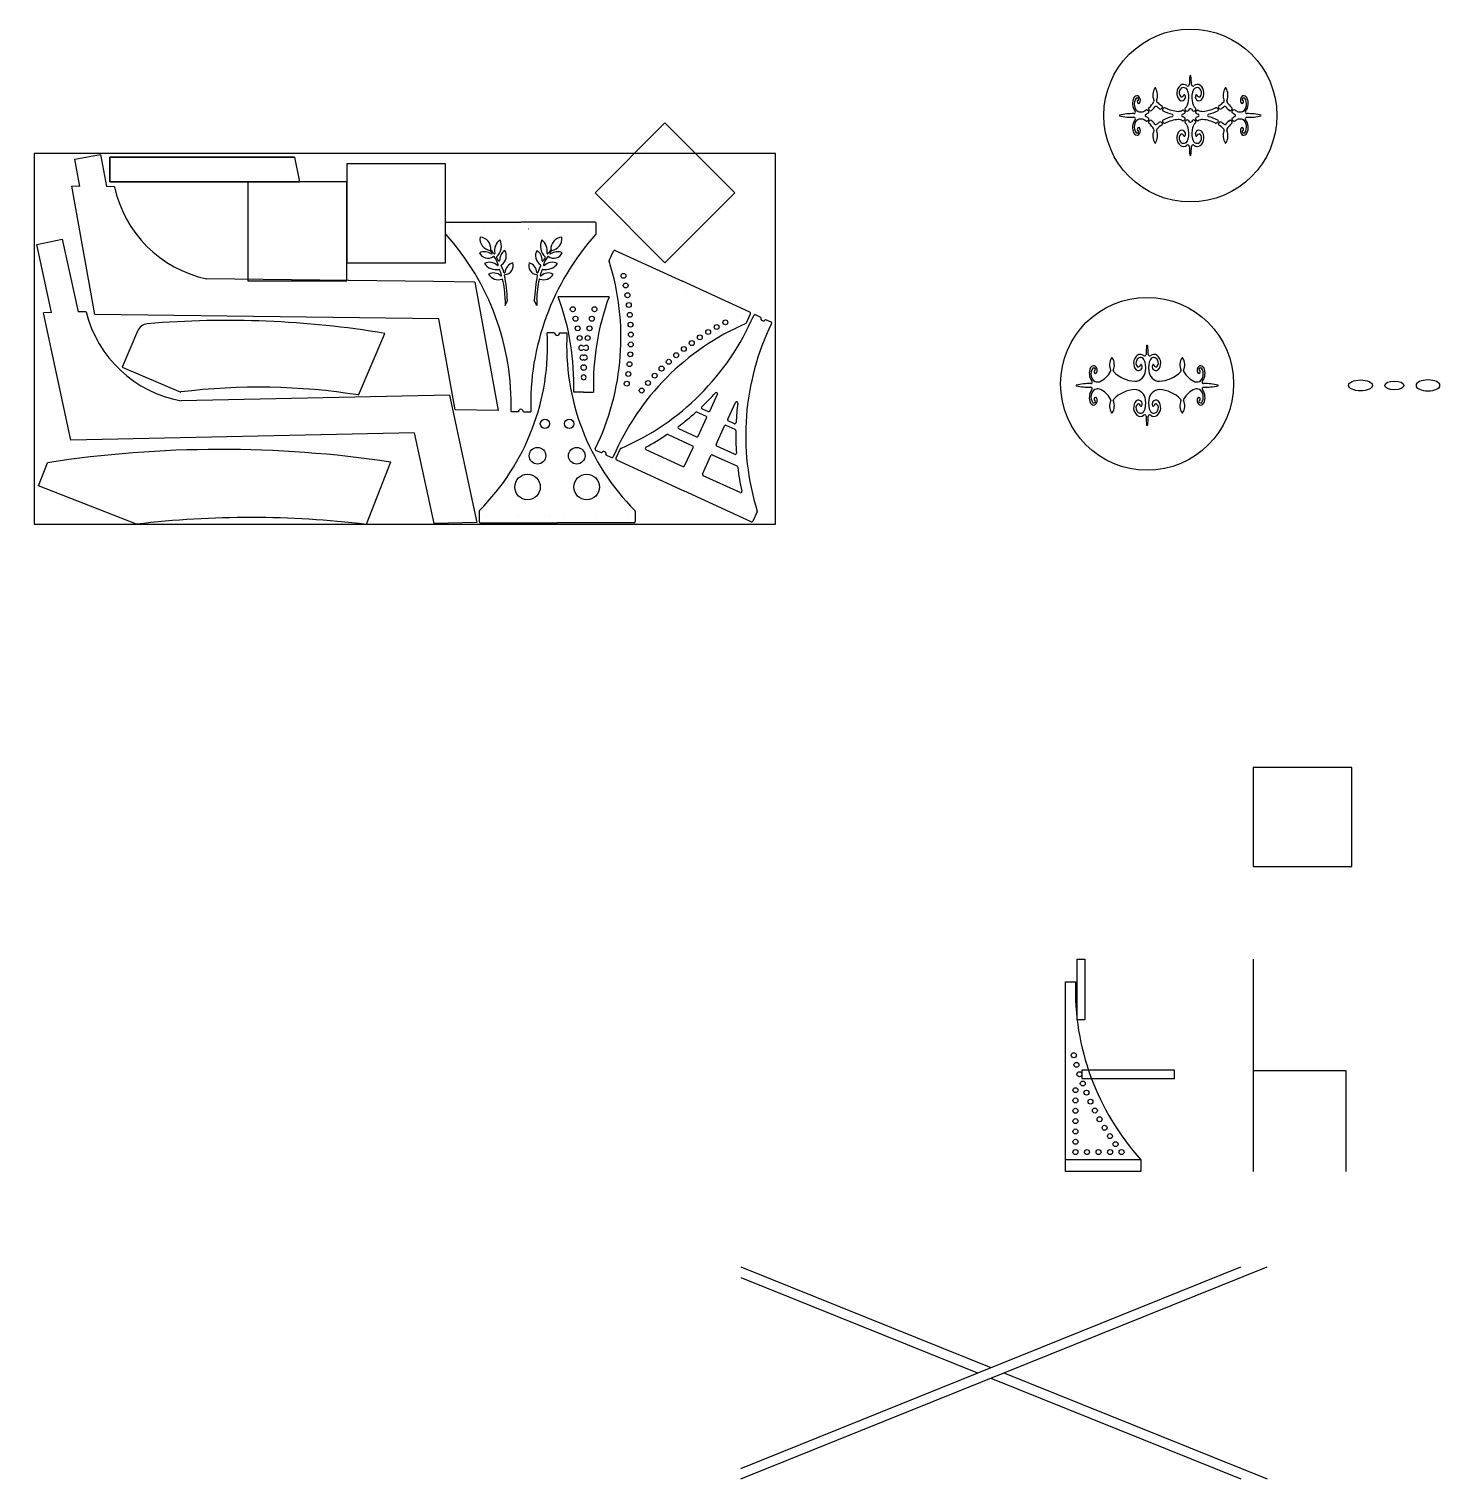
# Model space of a CAD drawing. Header units: millimetres. Extents: x -25270 to 56616, y 992 to 38275.
# Drawn here: x -25270 to -19560, y 8702 to 14571 of the extents above; entities that cross this region are included whole.
import ezdxf

# ---------------------------------------------------------------- set-up
doc = ezdxf.new("R2010")
doc.units = ezdxf.units.MM
doc.layers.add('Axe', color=1, linetype='Continuous')
doc.layers.add('POTCACH', color=7, linetype='Continuous')

# ---------------------------------------------------------------- blocks, each defined once
blk = doc.blocks.new('A$C732B7F63')
at = {"layer": 'POTCACH'}
for p, q in [((866.2, 607.4), (1292.8, 607.4)), ((1292.8, 607.4), (1292.8, 506.2)), ((0, 0), (0, 270.9))]:
    blk.add_line(p, q, dxfattribs=at)
for centre, radius, start, end in [((-979.8, 4076.8), 3930, 284.43754, 298.01753), ((-1021.7, 4513.2), 4627.4, 282.75619, 300.0119)]:
    blk.add_arc(centre, radius, start, end, dxfattribs=at)
blk = doc.blocks.new('A$C12AD0848')
at = {"layer": 'POTCACH'}
for p, q in [((925, 269.1), (925, 540)), ((0, 158.5), (0, 0)), ((0, 0), (257.4, 0))]:
    blk.add_line(p, q, dxfattribs=at)
for centre, radius, start, end in [((1834.9, -3247.8), 3895.5, 103.50704, 117.68445), ((1550.1, -2244.5), 2590.2, 103.96633, 119.94017), ((50, 158.5), 50, 120.01081, 180)]:
    blk.add_arc(centre, radius, start, end, dxfattribs=at)
blk = doc.blocks.new('A$C11045A7F')
at = {"layer": 'POTCACH'}
for p, q in [((948.2, 1535.7), (741.4, 470)), ((1068.1, 1365.7), (803.1, 0)), ((308.1, 170), (301.8, 137.7)), ((281.4, 32.4), (275.1, 0)), ((803.1, 0), (275.1, 0))]:
    blk.add_line(p, q, dxfattribs=at)
for points in [[(948.2, 1535.7), (1476.2, 1535.7), (1443.2, 1365.7), (1068.1, 1365.7)], [(281.4, 32.4), (0, 32.4), (0, 137.7), (301.8, 137.7)]]:
    blk.add_lwpolyline(points, dxfattribs=at)
blk.add_arc((292.9, 654.9), 485.1, 271.79263, 337.59826, dxfattribs=at)
blk = doc.blocks.new('A$C29BE4251')
for p, q in [((0, 722.1), (0, 763)), ((5, 768), (316.1, 768)), ((627.1, 768), (316.1, 768)), ((316.1, 768), (316.1, 768)), ((316.1, 768), (316.1, 768)), ((632.1, 722.1), (632.1, 763)), ((306.1, 0), (276.2, 0)), ((326.1, 0), (356, 0))]:
    blk.add_line(p, q)
for centre, radius in [((196.4, 623.5), 51.7), ((435.7, 623.5), 51.7), ((236.7, 497), 33.6), ((395.4, 497), 33.6), ((266.9, 367.6), 18.8), ((365.2, 367.6), 18.8)]:
    blk.add_circle(centre, radius)
for centre, radius, start, end in [((5, 763), 5, 90, 180), ((627.1, 763), 5, 0, 90), ((5, 722.1), 5, 180, 224.98117), ((5, 722.1), 5, 180, 224.98117), ((-665.7, 51.8), 943.2, 356.84999, 44.98117), ((1297.8, 51.8), 943.2, 135.01883, 183.15001), ((627.1, 722.1), 5, 315.01883, 0), ((316.1, 0), 10, 0, 180)]:
    blk.add_arc(centre, radius, start, end)
at = {"layer": 'POTCACH'}
for p, q in [((29.9, 740), (30, 740)), ((158, 740), (158.1, 740)), ((286, 740), (286.1, 740)), ((346, 740), (346.1, 740)), ((474.1, 740), (474.2, 740)), ((602.1, 740), (602.2, 740))]:
    blk.add_line(p, q, dxfattribs=at)
blk = doc.blocks.new('A$C5C5D1D19')
for p, q in [((0, 721.9), (0, 763)), ((5, 768), (304.9, 768)), ((604.9, 768), (304.9, 768)), ((609.9, 721.9), (609.9, 763)), ((240.7, 429.8), (250.6, 450.3)), ((241.2, 453.8), (241.2, 430.8)), ((369.2, 429.8), (359.2, 450.3)), ((368.7, 453.8), (368.7, 430.8)), ((294.9, 0), (264.9, 0)), ((314.9, 0), (344.9, 0))]:
    blk.add_line(p, q)
for centre, radius, start, end in [((5, 763), 5, 90, 180), ((604.9, 763), 5, 0, 90), ((5, 721.9), 5, 180, 222.03721), ((-761.1, 31.2), 1026.5, 358.25854, 42.03721), ((186, 699.3), 46.8, 171.47638, 262.3739), ((136.7, 659.6), 46.8, 355.68061, 86.24685), ((1371, 31.2), 1026.5, 137.96279, 181.74146), ((473.1, 659.6), 46.8, 93.75315, 184.31939), ((423.8, 699.3), 46.8, 277.6261, 8.52362), ((604.9, 721.9), 5, 317.96279, 0), ((157.5, 600.1), 47.5, 54.55026, 114.92283), ((179.6, 651), 2, 32.95253, 82.3739), ((-131.5, 449.4), 372.7, 31.02524, 32.95253), ((185.4, 655.9), 2, 175.68061, 220.48277), ((-43.9, 460.3), 299.4, 36.94456, 40.48277), ((255.3, 650.9), 57.1, 128.08314, 189.26944), ((167, 670.5), 58.9, 312.49624, 25.52258), ((269.6, 612.2), 50.8, 126.14806, 180.67852), ((203.1, 631), 42.8, 301.93682, 31.31037), ((406.8, 631), 42.8, 148.68963, 238.06318), ((340.2, 612.2), 50.8, 359.32148, 53.85194), ((442.9, 670.5), 58.9, 154.47742, 227.50376), ((354.5, 650.9), 57.1, 350.73056, 51.91686), ((653.7, 460.3), 299.4, 139.51723, 143.05544), ((741.3, 449.4), 372.7, 147.04747, 148.97476), ((452.4, 600.1), 47.5, 65.07717, 125.44974), ((424.5, 655.9), 2, 319.51723, 4.31939), ((430.3, 651), 2, 97.6261, 147.04747), ((171.7, 659.7), 38.1, 205.79882, 304.58132), ((177.2, 556), 48.9, 47.7777, 114.37349), ((205, 632.9), 57.8, 214.00542, 282.08039), ((186.2, 640.4), 2, 234.55026, 31.02524), ((194.5, 626.8), 2, 39.88857, 124.58132), ((197, 641.4), 2, 216.94456, 9.26944), ((130.4, 573.2), 85.6, 14.20025, 39.88857), ((208.1, 625.6), 2, 132.49624, 213.27363), ((-43.9, 460.3), 299.4, 30.12696, 33.27363), ((211.4, 593.7), 2, 227.7777, 14.20025), ((216.8, 611.5), 2, 210.12696, 0.67852), ((226.8, 593), 2, 121.93682, 208.1154), ((106, 528.5), 134.9, 15.15719, 28.1154), ((285.9, 559.3), 46, 107.81166, 174.09696), ((237.1, 591.5), 36.6, 275.38327, 18.5225), ((372.8, 591.5), 36.6, 161.4775, 264.61673), ((324, 559.3), 46, 5.90304, 72.18834), ((503.9, 528.5), 134.9, 151.8846, 164.84281), ((383.1, 593), 2, 331.8846, 58.06318), ((393.1, 611.5), 2, 179.32148, 329.87304), ((404.9, 632.9), 57.8, 257.91961, 325.99458), ((653.7, 460.3), 299.4, 146.72637, 149.87304), ((398.5, 593.7), 2, 165.79975, 312.2223), ((479.5, 573.2), 85.6, 140.11143, 165.79975), ((432.7, 556), 48.9, 65.62651, 132.2223), ((401.8, 625.6), 2, 326.72637, 47.50376), ((412.9, 641.4), 2, 170.73056, 323.05544), ((415.4, 626.8), 2, 55.41868, 140.11143), ((438.1, 659.7), 38.1, 235.41868, 334.20118), ((423.7, 640.4), 2, 148.97476, 305.44974), ((193.8, 518.3), 43.7, 47.54973, 116.56713), ((213.6, 579.8), 45.3, 209.69083, 289.11784), ((217.5, 574.3), 2, 19.70244, 102.08039), ((-131.5, 449.4), 372.7, 16.07687, 19.70244), ((224.7, 552), 2, 227.54973, 16.07687), ((229.1, 535.1), 2, 13.37744, 109.11784), ((-131.5, 449.4), 372.7, 0.6839, 13.37744), ((238.2, 564.3), 2, 195.15719, 354.09696), ((240.7, 553), 2, 95.38327, 190.70706), ((-471.4, 418.4), 722.7, 2.52991, 10.70706), ((1081.2, 418.4), 722.7, 169.29294, 177.47009), ((741.3, 449.4), 372.7, 166.62256, 179.3161), ((369.1, 553), 2, 349.29294, 84.61673), ((371.7, 564.3), 2, 185.90304, 344.84281), ((380.7, 535.1), 2, 70.88216, 166.62256), ((396.2, 579.8), 45.3, 250.88216, 330.30917), ((741.3, 449.4), 372.7, 160.29756, 163.92313), ((385.2, 552), 2, 163.92313, 312.45027), ((416, 518.3), 43.7, 63.43287, 132.45027), ((392.4, 574.3), 2, 77.91961, 160.29756), ((304.9, 0), 10, 0, 180)]:
    blk.add_arc(centre, radius, start, end)
at = {"layer": 'POTCACH'}
for p, q in [((29.9, 740), (30, 740)), ((152.4, 740), (152.5, 740)), ((274.9, 740), (275, 740)), ((334.9, 740), (335, 740)), ((457.3, 740), (457.4, 740)), ((579.8, 740), (579.9, 740))]:
    blk.add_line(p, q, dxfattribs=at)
blk = doc.blocks.new('A$C0FE32CBF')
for p, q in [((0, 721.9), (0, 763)), ((5, 768), (304.9, 768)), ((604.9, 768), (304.9, 768)), ((609.9, 721.9), (609.9, 763)), ((294.9, 0), (270.1, 0)), ((314.9, 0), (339.8, 0))]:
    blk.add_line(p, q)
for centre in [(78.4, 689), (102.5, 657), (507.4, 657), (531.5, 689), (125.3, 624.2), (146.9, 590.6), (462.9, 590.6), (484.5, 624.2), (167.3, 556.1), (186.3, 520.9), (423.5, 520.9), (442.6, 556.1), (204, 485.1), (405.8, 485.1), (220.4, 448.5), (235.3, 411.4), (374.5, 411.4), (389.5, 448.5), (248.9, 373.8), (361, 373.8), (261, 335.7), (271.7, 297.2), (338.1, 297.2), (348.8, 335.7)]:
    blk.add_circle(centre, 10)
for centre, radius, start, end in [((5, 763), 5, 90, 180), ((604.9, 763), 5, 0, 90), ((5, 721.9), 5, 180, 222.03721), ((-761.1, 31.2), 1026.5, 358.54481, 42.03721), ((1371, 31.2), 1026.5, 137.96279, 181.45519), ((604.9, 721.9), 5, 317.96279, 0), ((270.1, 5), 5, 178.54481, 270), ((304.9, 0), 10, 0, 180), ((339.8, 5), 5, 270, 1.45519)]:
    blk.add_arc(centre, radius, start, end)
at = {"layer": 'POTCACH'}
for p, q in [((29.9, 740), (30, 740)), ((152.4, 740), (152.5, 740)), ((274.9, 740), (275, 740)), ((334.9, 740), (335, 740)), ((457.3, 740), (457.4, 740)), ((579.8, 740), (579.9, 740))]:
    blk.add_line(p, q, dxfattribs=at)
blk = doc.blocks.new('A$C312E0859')
for p, q in [((0, 721.9), (0, 763)), ((5, 768), (304.9, 768)), ((604.9, 768), (304.9, 768)), ((609.9, 721.9), (609.9, 763)), ((95.4, 680), (259.9, 680)), ((264.9, 675), (264.9, 593)), ((344.9, 675), (344.9, 593)), ((514.4, 680), (349.9, 680)), ((151.3, 588), (259.9, 588)), ((458.5, 588), (349.9, 588)), ((180.3, 548), (259.9, 548)), ((264.9, 543), (264.9, 461)), ((344.9, 543), (344.9, 461)), ((429.6, 548), (349.9, 548)), ((220.4, 456), (259.9, 456)), ((233, 436), (259.9, 436)), ((264.9, 431), (264.9, 356.2)), ((344.9, 431), (344.9, 356.2)), ((389.4, 456), (349.9, 456)), ((376.8, 436), (349.9, 436)), ((294.9, 0), (270.1, 0)), ((314.9, 0), (339.8, 0))]:
    blk.add_line(p, q)
for centre, radius, start, end in [((5, 763), 5, 90, 180), ((604.9, 763), 5, 0, 90), ((5, 721.9), 5, 180, 222.03721), ((-761.1, 31.2), 1026.5, 358.54481, 42.03721), ((1371, 31.2), 1026.5, 137.96279, 181.45519), ((604.9, 721.9), 5, 317.96279, 0), ((95.4, 675), 5, 90, 216.92903), ((-761.1, 31.2), 1066.5, 31.6211, 36.92903), ((259.9, 675), 5, 0, 90), ((349.9, 675), 5, 90, 180), ((1371, 31.2), 1066.5, 143.07097, 148.3789), ((514.4, 675), 5, 323.07097, 90), ((151.3, 593), 5, 211.6211, 270), ((259.9, 593), 5, 270, 0), ((349.9, 593), 5, 180, 270), ((458.5, 593), 5, 270, 328.3789), ((180.3, 543), 5, 90, 208.53121), ((-761.1, 31.2), 1066.5, 23.64768, 28.53121), ((259.9, 543), 5, 0, 90), ((349.9, 543), 5, 90, 180), ((1371, 31.2), 1066.5, 151.46879, 156.35232), ((429.6, 543), 5, 331.46879, 90), ((220.4, 461), 5, 203.64768, 270), ((233, 431), 5, 90, 201.90781), ((-761.1, 31.2), 1066.5, 17.65586, 21.90781), ((259.9, 461), 5, 270, 0), ((259.9, 431), 5, 0, 90), ((349.9, 461), 5, 180, 270), ((349.9, 431), 5, 90, 180), ((1371, 31.2), 1066.5, 158.09219, 162.34414), ((376.8, 431), 5, 338.09219, 90), ((389.4, 461), 5, 270, 336.35232), ((259.9, 356.2), 5, 197.65586, 0), ((349.9, 356.2), 5, 180, 342.34414), ((270.1, 5), 5, 178.54481, 270), ((304.9, 0), 10, 0, 180), ((339.8, 5), 5, 270, 1.45519)]:
    blk.add_arc(centre, radius, start, end)
at = {"layer": 'POTCACH'}
for p, q in [((30, 740), (30.1, 740)), ((152.4, 740), (152.5, 740)), ((274.9, 740), (275, 740)), ((334.9, 740), (335, 740)), ((457.3, 740), (457.4, 740)), ((579.8, 740), (579.9, 740))]:
    blk.add_line(p, q, dxfattribs=at)
blk = doc.blocks.new('A$C772A510D')
for p, q in [((205.3, 385.7), (0, 385.7)), ((100.9, 109.9), (104.4, 109.9)), ((100.9, 89.9), (104.4, 89.9)), ((102.7, 0), (62.7, 0)), ((102.7, 0), (142.7, 0))]:
    blk.add_line(p, q)
for centre in [(58.8, 335.7), (69.5, 297.2), (135.9, 297.2), (146.6, 335.7), (78.7, 258.2), (126.6, 258.2), (86.5, 219), (118.9, 219)]:
    blk.add_circle(centre, 10)
for centre, radius, start, end in [((-963.4, 31.2), 1026.5, 358.25854, 20.20144), ((1168.7, 31.2), 1026.5, 159.79856, 181.74146), ((92.8, 179.5), 10, 48.75886, 311.24114), ((102.7, 190.8), 5, 228.75886, 311.24114), ((112.6, 179.5), 10, 228.75886, 131.24114), ((97.6, 139.8), 10, 70.24572, 289.75428), ((102.7, 168.2), 5, 48.75886, 131.24114), ((102.7, 153.9), 5, 250.24572, 289.75428), ((102.7, 125.7), 5, 70.24572, 109.75428), ((107.7, 139.8), 10, 250.24572, 109.75428), ((100.9, 99.9), 10, 90, 270), ((102.7, 59.9), 10, 90, 270), ((102.7, 59.9), 10, 270, 90), ((104.4, 99.9), 10, 270, 90)]:
    blk.add_arc(centre, radius, start, end)

msp = doc.modelspace()

# ---------------------------------------------------------------- linework, layer by layer
for p, q in [((-21075.1, 9946.4), (-21075.1, 10714.4)), ((-21075.1, 10714.4), (-21035.1, 10714.4)), ((-20770.2, 9994.4), (-21075.1, 9994.4)), ((-20770.2, 9994.4), (-20770.2, 9946.4)), ((-20770.2, 9946.4), (-21075.1, 9946.4)), ((-22389.5, 8702.3), (-20259.5, 9561.3)), ((-22389.5, 8745.4), (-20366.4, 9561.3)), ((-22389.5, 9561.3), (-21378, 9153.3)), ((-22389.5, 9518.2), (-21431.4, 9131.8)), ((-21378, 9110.2), (-20366.4, 8702.3)), ((-21324.5, 9131.8), (-20259.5, 8702.3))]:
    msp.add_line(p, q)
for points in [[(-22696.1, 13624.9), (-22413.2, 13907.7), (-22696.1, 14190.6), (-22978.9, 13907.7)], [(-23984, 13624.9), (-23584, 13624.9), (-23584, 14024.9), (-23984, 14024.9)], [(-24384, 13551.6), (-23984, 13551.6), (-23984, 13951.6), (-24384, 13951.6)]]:
    msp.add_lwpolyline(points, close=True)
for centre, radius in [((-20570.1, 14220.7), 350), ((-20745, 13134.7), 350), ((-21041.9, 10417.2), 10), ((-21031.2, 10378.6), 10), ((-21019.1, 10340.5), 10), ((-21035.1, 10276), 10), ((-21005.5, 10302.9), 10), ((-20990.6, 10265.8), 10), ((-21035.1, 10234.4), 10), ((-20974.2, 10229.3), 10), ((-21035.1, 10192.6), 10), ((-21035.1, 10150.8), 10), ((-20956.5, 10193.4), 10), ((-20937.5, 10158.2), 10), ((-21035.1, 10109), 10), ((-20917.1, 10123.8), 10), ((-20895.5, 10090.1), 10), ((-21035.1, 10067.2), 10), ((-21035.1, 10025.4), 10), ((-20988.4, 10025.4), 10), ((-20941.6, 10025.4), 10), ((-20894.9, 10025.4), 10), ((-20872.7, 10057.3), 10), ((-20848.6, 10025.4), 10)]:
    msp.add_circle(centre, radius)
msp.add_arc((-20009.1, 10683.2), 1026.5, 178.25854, 222.14433)
at = {"layer": 'Axe'}
for p, q in [((-20743.2, 14242.6), (-20739.4, 14239.2)), ((-20743.2, 14198.8), (-20739.4, 14202.2)), ((-20737.7, 14244.4), (-20734, 14241)), ((-20688.5, 14248.1), (-20684.6, 14251.5)), ((-20681.7, 14247.5), (-20677.7, 14251)), ((-20596.5, 14241.1), (-20592.5, 14237.5)), ((-20596.5, 14200.3), (-20592.5, 14203.9)), ((-20590.7, 14242.6), (-20586.9, 14239.2)), ((-20590.7, 14198.8), (-20586.9, 14202.2)), ((-20553.2, 14239.2), (-20549.5, 14242.6)), ((-20553.2, 14202.2), (-20549.5, 14198.8)), ((-20547.6, 14237.5), (-20543.7, 14241.1)), ((-20547.6, 14203.9), (-20543.7, 14200.3)), ((-20458.5, 14247.5), (-20462.5, 14251)), ((-20451.7, 14248.1), (-20455.5, 14251.5)), ((-20402.4, 14244.4), (-20406.2, 14241)), ((-20396.9, 14242.6), (-20400.8, 14239.2)), ((-20396.9, 14198.8), (-20400.8, 14202.2)), ((-20737.7, 14197), (-20734, 14200.4)), ((-20688.5, 14193.3), (-20684.6, 14189.9)), ((-20681.7, 14193.9), (-20677.7, 14190.4)), ((-20458.5, 14193.9), (-20462.5, 14190.4)), ((-20451.7, 14193.3), (-20455.5, 14189.9)), ((-20402.4, 14197), (-20406.2, 14200.4))]:
    msp.add_line(p, q, dxfattribs=at)
for centre, radius, start, end in [((-20274.1, 14344.8), 300.3, 172.93018, 179.80802), ((-20570.1, 14378.6), 3.76, 56.6178, 123.3822), ((-20570.1, 14378.6), 3.76, 56.6178, 123.3822), ((-20866, 14344.8), 300.3, 0.19198, 7.06982), ((-20668.7, 14303.3), 53.4, 147.55891, 203.83457), ((-20712.4, 14330.9), 1.76, 40.17062, 139.82938), ((-20756.7, 14303.2), 53.9, 337.37685, 32.29559), ((-20584.5, 14310.9), 40.5, 129.48043, 222.31714), ((-20594, 14311.6), 21.5, 147.83266, 225.46444), ((-20597, 14316.9), 16.5, 33.80105, 158.0899), ((-20597.8, 14326), 20.4, 48.86465, 127.73944), ((-20580.4, 14345.8), 6, 228.86465, 359.80802), ((-20643.9, 14294.8), 68.2, 347.09569, 27.26393), ((-20559.7, 14345.8), 6, 180.19198, 311.13535), ((-20496.2, 14294.8), 68.2, 152.73607, 192.90431), ((-20543.2, 14316.9), 16.5, 21.9101, 146.19895), ((-20542.4, 14326), 20.4, 52.26056, 131.13535), ((-20546.1, 14311.6), 21.5, 314.53556, 32.16734), ((-20555.6, 14310.9), 40.5, 317.68286, 50.51957), ((-20383.5, 14303.2), 53.9, 147.70441, 202.62315), ((-20427.7, 14330.9), 1.76, 40.17062, 139.82938), ((-20471.5, 14303.3), 53.4, 336.16543, 32.44109), ((-20751.8, 14269.5), 52.4, 153.51541, 217.34744), ((-20785.8, 14285.2), 15.1, 76.53526, 149.21174), ((-20757, 14267.6), 40.4, 144.96306, 190.94564), ((-20786.3, 14285.1), 6.85, 335.46209, 123.53115), ((-20777.3, 14276.8), 7.81, 142.62607, 255.04717), ((-20782.2, 14284), 2.78, 242.91614, 321.30291), ((-20793, 14282.2), 20.6, 324.09324, 58.72786), ((-20779.3, 14274.7), 5.46, 270.08459, 303.34149), ((-20800.1, 14322.7), 94.4, 311.38664, 330.62628), ((-20723, 14279.3), 6, 330.62628, 23.83457), ((-20701.3, 14280.1), 6, 157.37685, 225.65969), ((-20609.8, 14373.8), 137, 225.65969, 236.59621), ((-20605.2, 14295.8), 15.3, 232.88901, 33.12482), ((-20606.1, 14305.4), 9.7, 251.49199, 351.54554), ((-20594.4, 14302.5), 2.52, 38.65507, 144.0437), ((-20622.1, 14281.8), 44.7, 314.40486, 357.15664), ((-20518.1, 14281.8), 44.7, 182.84336, 225.59514), ((-20534.9, 14295.8), 15.3, 146.87518, 307.11099), ((-20545.7, 14302.5), 2.52, 35.9563, 141.34493), ((-20534.1, 14305.4), 9.7, 188.45446, 288.50801), ((-20530.4, 14373.8), 137, 303.40379, 314.34031), ((-20438.8, 14280.1), 6, 314.34031, 22.62315), ((-20417.1, 14279.3), 6, 156.16543, 209.37372), ((-20340, 14322.7), 94.4, 209.37372, 228.61336), ((-20347.2, 14282.2), 20.6, 121.27214, 215.90676), ((-20360.9, 14274.7), 5.46, 236.65851, 269.91541), ((-20362.9, 14276.8), 7.81, 284.95283, 37.37393), ((-20353.9, 14285.1), 6.85, 56.46885, 204.53791), ((-20357.9, 14284), 2.78, 218.69709, 297.08386), ((-20354.4, 14285.2), 15.1, 30.78826, 103.46474), ((-20383.2, 14267.6), 40.4, 349.05436, 35.03694), ((-20388.3, 14269.5), 52.4, 322.65256, 26.48459), ((-20855.9, 14220.7), 1.5, 126.93556, 233.0636), ((-20855.9, 14220.7), 1.5, 126.9364, 233.06444), ((-20802.8, 13990.6), 237.6, 88.93588, 103.15294), ((-20802.8, 14450.8), 237.6, 256.84706, 271.06412), ((-20751.8, 14171.9), 52.4, 142.65256, 206.48459), ((-20798.3, 14234.1), 6, 268.93588, 37.34744), ((-20798.3, 14207.3), 6, 322.65256, 91.06412), ((-20766.8, 14263), 30, 185.754, 240.89102), ((-20766.8, 14178.4), 30, 119.10898, 174.246), ((-20770.6, 14267.5), 32.6, 250.63062, 282.68603), ((-20770.6, 14173.9), 32.6, 77.31397, 109.36938), ((-20800.1, 14322.7), 94.4, 292.87442, 302.5717), ((-20800.1, 14118.7), 94.4, 57.4283, 67.12558), ((-20748.2, 14220.7), 5, 116.96127, 243.03873), ((-20800.1, 14322.7), 109.4, 296.96127, 303.32788), ((-20800.1, 14118.7), 109.4, 56.67212, 63.03873), ((-20746.6, 14238.9), 5, 48.00898, 122.5717), ((-20742.7, 14235.4), 5, 303.32788, 48.00898), ((-20742.7, 14206), 5, 311.99102, 56.67212), ((-20734.4, 14248.1), 5, 131.38664, 228.00898), ((-20730.6, 14244.7), 5, 228.00898, 311.70503), ((-20730.6, 14196.7), 5, 48.29497, 131.99102), ((-20800.1, 14322.7), 109.4, 311.70503, 322.25007), ((-20709.6, 14252.6), 5, 50.51168, 142.25007), ((-20609.8, 14373.8), 152, 230.51168, 236.089), ((-20691.8, 14251.8), 5, 236.089, 311.99102), ((-20688, 14255.3), 5, 311.99102, 56.59621), ((-20678.3, 14243.8), 5, 131.99102, 242.21031), ((-20678.3, 14197.6), 5, 117.78969, 228.00898), ((-20609.8, 14373.8), 152, 242.21031, 257.2033), ((-20609.8, 14067.6), 152, 102.7967, 117.78969), ((-20674.4, 14247.3), 5, 62.95511, 131.99102), ((-20609.8, 14373.8), 137, 242.95511, 265.79715), ((-20609.8, 14067.6), 137, 94.20285, 117.04489), ((-20644.6, 14220.7), 5, 282.7967, 77.2033), ((-20622.1, 14281.8), 44.7, 272.89775, 296.61902), ((-20622.1, 14159.6), 44.7, 63.38098, 87.10225), ((-20600.8, 14220.7), 5, 109.17316, 250.82684), ((-20622.1, 14281.8), 59.7, 289.17316, 298.65691), ((-20622.1, 14159.6), 59.7, 61.34309, 70.82684), ((-20599.8, 14237.4), 5, 48.00898, 116.61902), ((-20595.9, 14233.8), 5, 298.65691, 48.00898), ((-20595.9, 14207.6), 5, 311.99102, 61.34309), ((-20587.3, 14246.3), 5, 134.40486, 228.00898), ((-20583.6, 14243), 5, 228.00898, 314.73472), ((-20583.6, 14198.5), 5, 45.26528, 131.99102), ((-20622.1, 14281.8), 59.7, 314.73472, 323.5017), ((-20622.1, 14159.6), 59.7, 36.4983, 45.26528), ((-20570.1, 14243.3), 5, 36.4983, 143.5017), ((-20518.1, 14281.8), 59.7, 216.4983, 225.26528), ((-20518.1, 14159.6), 59.7, 134.73472, 143.5017), ((-20556.6, 14243), 5, 225.26528, 311.99102), ((-20556.6, 14198.5), 5, 48.00898, 134.73472), ((-20552.8, 14246.3), 5, 311.99102, 45.59514), ((-20544.3, 14233.8), 5, 131.99102, 241.34309), ((-20544.3, 14207.6), 5, 118.65691, 228.00898), ((-20518.1, 14281.8), 59.7, 241.34309, 250.82684), ((-20518.1, 14159.6), 59.7, 109.17316, 118.65691), ((-20540.3, 14237.4), 5, 63.38098, 131.99102), ((-20518.1, 14281.8), 44.7, 243.38098, 267.10225), ((-20518.1, 14159.6), 44.7, 92.89775, 116.61902), ((-20539.3, 14220.7), 5, 289.17316, 70.82684), ((-20530.4, 14373.8), 137, 274.20285, 297.04489), ((-20530.4, 14067.6), 137, 62.95511, 85.79715), ((-20495.6, 14220.7), 5, 102.7967, 257.2033), ((-20530.4, 14373.8), 152, 282.7967, 297.78969), ((-20530.4, 14067.6), 152, 62.21031, 77.2033), ((-20465.8, 14247.3), 5, 48.00898, 117.04489), ((-20461.8, 14243.8), 5, 297.78969, 48.00898), ((-20461.8, 14197.6), 5, 311.99102, 62.21031), ((-20452.2, 14255.3), 5, 123.40379, 228.00898), ((-20448.4, 14251.8), 5, 228.00898, 303.911), ((-20530.4, 14373.8), 152, 303.911, 309.48832), ((-20430.5, 14252.6), 5, 37.74993, 129.48832), ((-20340, 14322.7), 109.4, 217.74993, 228.29497), ((-20409.5, 14244.7), 5, 228.29497, 311.99102), ((-20409.5, 14196.7), 5, 48.00898, 131.70503), ((-20405.8, 14248.1), 5, 311.99102, 48.61336), ((-20397.4, 14235.4), 5, 131.99102, 236.67212), ((-20397.4, 14206), 5, 123.32788, 228.00898), ((-20340, 14322.7), 109.4, 236.67212, 243.03873), ((-20340, 14118.7), 109.4, 116.96127, 123.32788), ((-20393.6, 14238.9), 5, 57.4283, 131.99102), ((-20340, 14322.7), 94.4, 237.4283, 247.12558), ((-20340, 14118.7), 94.4, 112.87442, 122.5717), ((-20391.9, 14220.7), 5, 296.96127, 63.03873), ((-20369.6, 14267.5), 32.6, 257.31397, 289.36938), ((-20369.6, 14173.9), 32.6, 70.63062, 102.68603), ((-20373.4, 14263), 30, 299.10898, 354.246), ((-20373.4, 14178.4), 30, 5.754, 60.89102), ((-20341.9, 14234.1), 6, 142.65256, 271.06412), ((-20341.9, 14207.3), 6, 88.93588, 217.34744), ((-20388.3, 14171.9), 52.4, 333.51541, 37.34744), ((-20337.4, 13990.6), 237.6, 76.84706, 91.06412), ((-20337.4, 14450.8), 237.6, 268.93588, 283.15294), ((-20785.8, 14156.2), 15.1, 210.78826, 283.46474), ((-20757, 14173.8), 40.4, 169.05436, 215.03694), ((-20786.3, 14156.3), 6.85, 236.46885, 24.53791), ((-20777.3, 14164.6), 7.81, 104.95283, 217.37393), ((-20782.2, 14157.4), 2.78, 38.69709, 117.08386), ((-20793, 14159.2), 20.6, 301.27214, 35.90676), ((-20779.3, 14166.7), 5.46, 56.65851, 89.91541), ((-20746.6, 14202.5), 5, 237.4283, 311.99102), ((-20734.4, 14193.3), 5, 131.99102, 228.61336), ((-20800.1, 14118.7), 94.4, 29.37372, 48.61336), ((-20800.1, 14118.7), 109.4, 37.74993, 48.29497), ((-20668.7, 14138.1), 53.4, 156.16543, 212.44109), ((-20723, 14162.1), 6, 336.16543, 29.37372), ((-20709.6, 14188.8), 5, 217.74993, 309.48832), ((-20756.7, 14138.2), 53.9, 327.70441, 22.62315), ((-20701.3, 14161.3), 6, 134.34031, 202.62315), ((-20609.8, 14067.6), 152, 123.911, 129.48832), ((-20609.8, 14067.6), 137, 123.40379, 134.34031), ((-20691.8, 14189.6), 5, 48.00898, 123.911), ((-20688, 14186.1), 5, 303.40379, 48.00898), ((-20674.4, 14194.1), 5, 228.00898, 297.04489), ((-20584.5, 14130.5), 40.5, 137.68286, 230.51957), ((-20594, 14129.8), 21.5, 134.53556, 212.16734), ((-20605.2, 14145.6), 15.3, 326.87518, 127.11099), ((-20606.1, 14136), 9.7, 8.45446, 108.50801), ((-20599.8, 14204), 5, 243.38098, 311.99102), ((-20587.3, 14195.1), 5, 131.99102, 225.59514), ((-20622.1, 14159.6), 44.7, 2.84336, 45.59514), ((-20643.9, 14146.6), 68.2, 332.73607, 12.90431), ((-20570.1, 14198.1), 5, 216.4983, 323.5017), ((-20496.2, 14146.6), 68.2, 167.09569, 207.26393), ((-20518.1, 14159.6), 44.7, 134.40486, 177.15664), ((-20534.9, 14145.6), 15.3, 52.88901, 213.12482), ((-20552.8, 14195.1), 5, 314.40486, 48.00898), ((-20540.3, 14204), 5, 228.00898, 296.61902), ((-20534.1, 14136), 9.7, 71.49199, 171.54554), ((-20546.1, 14129.8), 21.5, 327.83266, 45.46444), ((-20555.6, 14130.5), 40.5, 309.48043, 42.31714), ((-20465.8, 14194.1), 5, 242.95511, 311.99102), ((-20452.2, 14186.1), 5, 131.99102, 236.59621), ((-20530.4, 14067.6), 137, 45.65969, 56.59621), ((-20448.4, 14189.6), 5, 56.089, 131.99102), ((-20530.4, 14067.6), 152, 50.51168, 56.089), ((-20383.5, 14138.2), 53.9, 157.37685, 212.29559), ((-20438.8, 14161.3), 6, 337.37685, 45.65969), ((-20430.5, 14188.8), 5, 230.51168, 322.25007), ((-20340, 14118.7), 109.4, 131.70503, 142.25007), ((-20471.5, 14138.1), 53.4, 327.55891, 23.83457), ((-20417.1, 14162.1), 6, 150.62628, 203.83457), ((-20340, 14118.7), 94.4, 131.38664, 150.62628), ((-20405.8, 14193.3), 5, 311.38664, 48.00898), ((-20393.6, 14202.5), 5, 228.00898, 302.5717), ((-20347.2, 14159.2), 20.6, 144.09324, 238.72786), ((-20360.9, 14166.7), 5.46, 90.08459, 123.34149), ((-20362.9, 14164.6), 7.81, 322.62607, 75.04717), ((-20353.9, 14156.3), 6.85, 155.46209, 303.53115), ((-20357.9, 14157.4), 2.78, 62.91614, 141.30291), ((-20354.4, 14156.2), 15.1, 256.53526, 329.21174), ((-20383.2, 14173.8), 40.4, 324.96306, 10.94564), ((-20712.4, 14110.5), 1.76, 220.17062, 319.82938), ((-20597, 14124.5), 16.5, 201.9101, 326.19895), ((-20597.8, 14115.4), 20.4, 232.26056, 311.13535), ((-20594.4, 14138.9), 2.52, 215.9563, 321.34493), ((-20580.4, 14095.6), 6, 0.19198, 131.13535), ((-20274.1, 14096.6), 300.3, 180.19198, 187.06982), ((-20866, 14096.6), 300.3, 352.93018, 359.80802), ((-20559.7, 14095.6), 6, 48.86465, 179.80802), ((-20543.2, 14124.5), 16.5, 213.80105, 338.0899), ((-20542.4, 14115.4), 20.4, 228.86465, 307.73944), ((-20545.7, 14138.9), 2.52, 218.65507, 324.0437), ((-20427.7, 14110.5), 1.76, 220.17062, 319.82938), ((-20570.1, 14062.8), 3.76, 236.6178, 303.3822), ((-20570.1, 14062.8), 3.76, 236.6178, 303.3822), ((-20449, 13252.4), 300.3, 172.93018, 179.80802), ((-20745, 13286.3), 3.76, 56.6178, 123.3822), ((-20745, 13286.3), 3.76, 56.6178, 123.3822), ((-21040.9, 13252.4), 300.3, 0.19198, 7.06982), ((-20960.7, 13192.8), 15.1, 76.53526, 149.21174), ((-20967.9, 13189.9), 20.6, 324.09324, 58.72786), ((-20843.6, 13211), 53.4, 147.55891, 203.83457), ((-20887.3, 13238.5), 1.76, 40.17062, 139.82938), ((-20931.6, 13210.8), 53.9, 337.37685, 32.29559), ((-20759.4, 13218.5), 40.5, 129.48043, 222.31714), ((-20768.9, 13219.2), 21.5, 147.83266, 225.46444), ((-20780.1, 13203.4), 15.3, 232.88901, 33.12482), ((-20771.9, 13224.5), 16.5, 33.80105, 158.0899), ((-20772.7, 13233.6), 20.4, 48.86465, 127.73944), ((-20781, 13213.1), 9.7, 251.49199, 351.54554), ((-20769.3, 13210.2), 2.52, 38.65507, 144.0437), ((-20755.3, 13253.5), 6, 228.86465, 359.80802), ((-20818.8, 13202.4), 68.2, 347.09569, 27.26393), ((-20734.6, 13253.5), 6, 180.19198, 311.13535), ((-20671.1, 13202.4), 68.2, 152.73607, 192.90431), ((-20718.1, 13224.5), 16.5, 21.9101, 146.19895), ((-20717.3, 13233.6), 20.4, 52.26056, 131.13535), ((-20709.8, 13203.4), 15.3, 146.87518, 307.11099), ((-20720.6, 13210.2), 2.52, 35.9563, 141.34493), ((-20709, 13213.1), 9.7, 188.45446, 288.50801), ((-20721, 13219.2), 21.5, 314.53556, 32.16734), ((-20730.5, 13218.5), 40.5, 317.68286, 50.51957), ((-20558.4, 13210.8), 53.9, 147.70441, 202.62315), ((-20602.6, 13238.5), 1.76, 40.17062, 139.82938), ((-20646.4, 13211), 53.4, 336.16543, 32.44109), ((-20522.1, 13189.9), 20.6, 121.27214, 215.90676), ((-20529.3, 13192.8), 15.1, 30.78826, 103.46474), ((-20926.7, 13177.1), 52.4, 153.51541, 217.34744), ((-20973.2, 13141.7), 6, 268.93588, 37.34744), ((-20931.9, 13175.3), 40.4, 144.96306, 190.94564), ((-20941.7, 13170.6), 30, 185.754, 240.89102), ((-20961.2, 13192.8), 6.85, 335.46209, 123.53115), ((-20952.2, 13184.4), 7.81, 142.62607, 255.04717), ((-20957.1, 13191.7), 2.78, 242.91614, 321.30291), ((-20954.2, 13182.4), 5.46, 270.08459, 303.34149), ((-20975, 13230.3), 94.4, 292.87442, 330.62628), ((-20897.9, 13186.9), 6, 330.62628, 23.83457), ((-20876.3, 13187.7), 6, 157.37685, 225.65969), ((-20784.7, 13281.4), 137, 225.65969, 265.79715), ((-20797, 13189.4), 44.7, 272.89775, 357.15664), ((-20693, 13189.4), 44.7, 182.84336, 267.10225), ((-20705.3, 13281.4), 137, 274.20285, 314.34031), ((-20613.7, 13187.7), 6, 314.34031, 22.62315), ((-20592, 13186.9), 6, 156.16543, 209.37372), ((-20515, 13230.3), 94.4, 209.37372, 247.12558), ((-20535.8, 13182.4), 5.46, 236.65851, 269.91541), ((-20537.8, 13184.4), 7.81, 284.95283, 37.37393), ((-20528.8, 13192.8), 6.85, 56.46885, 204.53791), ((-20532.9, 13191.7), 2.78, 218.69709, 297.08386), ((-20548.3, 13170.6), 30, 299.10898, 354.246), ((-20558.1, 13175.3), 40.4, 349.05436, 35.03694), ((-20516.8, 13141.7), 6, 142.65256, 271.06412), ((-20563.2, 13177.1), 52.4, 322.65256, 26.48459), ((-21030.8, 13128.3), 1.5, 126.93556, 233.0636), ((-21030.8, 13128.3), 1.5, 126.9364, 233.06444), ((-20977.7, 12898.2), 237.6, 88.93588, 103.15294), ((-20977.7, 13358.5), 237.6, 256.84706, 271.06412), ((-20926.7, 13079.5), 52.4, 142.65256, 206.48459), ((-20973.2, 13114.9), 6, 322.65256, 91.06412), ((-20931.9, 13081.4), 40.4, 169.05436, 215.03694), ((-20941.7, 13086), 30, 119.10898, 174.246), ((-20945.5, 13175.1), 32.6, 250.63062, 282.68603), ((-20945.5, 13081.5), 32.6, 77.31397, 109.36938), ((-20975, 13026.3), 94.4, 29.37372, 67.12558), ((-20784.7, 12975.2), 137, 94.20285, 134.34031), ((-20797, 13067.2), 44.7, 2.84336, 87.10225), ((-20693, 13067.2), 44.7, 92.89775, 177.15664), ((-20705.3, 12975.2), 137, 45.65969, 85.79715), ((-20515, 13026.3), 94.4, 112.87442, 150.62628), ((-20544.5, 13175.1), 32.6, 257.31397, 289.36938), ((-20544.5, 13081.5), 32.6, 70.63062, 102.68603), ((-20548.3, 13086), 30, 5.754, 60.89102), ((-20558.1, 13081.4), 40.4, 324.96306, 10.94564), ((-20516.8, 13114.9), 6, 88.93588, 217.34744), ((-20563.2, 13079.5), 52.4, 333.51541, 37.34744), ((-20512.3, 12898.2), 237.6, 76.84706, 91.06412), ((-20512.3, 13358.5), 237.6, 268.93588, 283.15294), ((-20459.1, 13128.3), 1.5, 306.9364, 53.06444), ((-20459.1, 13128.3), 1.5, 306.93556, 53.0636), ((-20960.7, 13063.9), 15.1, 210.78826, 283.46474), ((-20961.2, 13063.9), 6.85, 236.46885, 24.53791), ((-20952.2, 13072.2), 7.81, 104.95283, 217.37393), ((-20957.1, 13065), 2.78, 38.69709, 117.08386), ((-20967.9, 13066.8), 20.6, 301.27214, 35.90676), ((-20954.2, 13074.3), 5.46, 56.65851, 89.91541), ((-20843.6, 13045.7), 53.4, 156.16543, 212.44109), ((-20897.9, 13069.7), 6, 336.16543, 29.37372), ((-20931.6, 13045.9), 53.9, 327.70441, 22.62315), ((-20876.3, 13068.9), 6, 134.34031, 202.62315), ((-20759.4, 13038.2), 40.5, 137.68286, 230.51957), ((-20768.9, 13037.4), 21.5, 134.53556, 212.16734), ((-20780.1, 13053.2), 15.3, 326.87518, 127.11099), ((-20781, 13043.6), 9.7, 8.45446, 108.50801), ((-20769.3, 13046.5), 2.52, 215.9563, 321.34493), ((-20818.8, 13054.2), 68.2, 332.73607, 12.90431), ((-20671.1, 13054.2), 68.2, 167.09569, 207.26393), ((-20709.8, 13053.2), 15.3, 52.88901, 213.12482), ((-20720.6, 13046.5), 2.52, 218.65507, 324.0437), ((-20709, 13043.6), 9.7, 71.49199, 171.54554), ((-20721, 13037.4), 21.5, 327.83266, 45.46444), ((-20730.5, 13038.2), 40.5, 309.48043, 42.31714), ((-20558.4, 13045.9), 53.9, 157.37685, 212.29559), ((-20613.7, 13068.9), 6, 337.37685, 45.65969), ((-20646.4, 13045.7), 53.4, 327.55891, 23.83457), ((-20592, 13069.7), 6, 150.62628, 203.83457), ((-20522.1, 13066.8), 20.6, 144.09324, 238.72786), ((-20535.8, 13074.3), 5.46, 90.08459, 123.34149), ((-20537.8, 13072.2), 7.81, 322.62607, 75.04717), ((-20528.8, 13063.9), 6.85, 155.46209, 303.53115), ((-20532.9, 13065), 2.78, 62.91614, 141.30291), ((-20529.3, 13063.9), 15.1, 256.53526, 329.21174), ((-20887.3, 13018.2), 1.76, 220.17062, 319.82938), ((-20771.9, 13032.1), 16.5, 201.9101, 326.19895), ((-20772.7, 13023), 20.4, 232.26056, 311.13535), ((-20755.3, 13003.2), 6, 0.19198, 131.13535), ((-20449, 13004.2), 300.3, 180.19198, 187.06982), ((-21040.9, 13004.2), 300.3, 352.93018, 359.80802), ((-20734.6, 13003.2), 6, 48.86465, 179.80802), ((-20718.1, 13032.1), 16.5, 213.80105, 338.0899), ((-20717.3, 13023), 20.4, 228.86465, 307.73944), ((-20602.6, 13018.2), 1.76, 220.17062, 319.82938), ((-20745, 12970.4), 3.76, 236.6178, 303.3822), ((-20745, 12970.4), 3.76, 236.6178, 303.3822)]:
    msp.add_arc(centre, radius, start, end, dxfattribs=at)
for centre, major_axis in [((-19881.5, 13128.3), (-48.5, 0)), ((-19745, 13128.3), (-38.8, 0))]:
    msp.add_ellipse(centre, major_axis=major_axis, ratio=0.456333, dxfattribs=at)
at = {"layer": 'Axe', "extrusion": (0, 0, -1)}
msp.add_ellipse((-19608.5, 13128.3), major_axis=(48.5, 0), ratio=0.456333, dxfattribs=at)
at = {"layer": 'POTCACH'}
for p, q in [((-24194.6, 14051.6), (-24175.2, 13951.6)), ((-25063.9, 13933.9), (-25096.9, 13934.3)), ((-25002.6, 13414.8), (-25096.9, 13934.3)), ((-24923.7, 13932.2), (-24956.6, 13932.6)), ((-23632.8, 13548.3), (-24551.1, 13559.4)), ((-23465.6, 13546.3), (-23632.8, 13548.3)), ((-23611.5, 13398), (-25002.6, 13414.8)), ((-20316.3, 10806), (-20316.3, 10355.7)), ((-20316.3, 10355.7), (-19941, 10355.7)), ((-20316.3, 10355.7), (-20316.3, 9946.4)), ((-19941, 10355.7), (-19941, 9946.4))]:
    msp.add_line(p, q, dxfattribs=at)
for points in [[(-25248.3, 12566.4), (-22248.3, 12566.4), (-22248.3, 14066.4), (-25248.3, 14066.4)], [(-24942, 13951.6), (-24942, 13951.6), (-24942, 14051.6), (-24942, 14051.6)], [(-24942, 14051.6), (-24194.6, 14051.6), (-24194.6, 14051.6), (-24942, 14051.6)], [(-24942, 13951.6), (-24175.2, 13951.6), (-24175.2, 13951.6), (-24942, 13951.6)], [(-20316.3, 11181.6), (-19916.3, 11181.6), (-19916.3, 11581.6), (-20316.3, 11581.6)], [(-21028.2, 10806), (-20997, 10806), (-20997, 10560.5), (-21028.2, 10560.5)], [(-20633.8, 10357.3), (-21009.1, 10357.3), (-21009.1, 10323.7), (-20633.8, 10323.7)]]:
    msp.add_lwpolyline(points, close=True, dxfattribs=at)
for points in [[(-25063.9, 13933.9), (-25083.9, 14044.5), (-24980.4, 14063.3), (-24956.6, 13932.6)], [(-23465.6, 13546.3), (-23371.3, 13026.8), (-23544.5, 13028.9), (-23611.5, 13398)]]:
    msp.add_lwpolyline(points, dxfattribs=at)
msp.add_arc((-24449.4, 14033.7), 485.1, 192.08226, 257.88789, dxfattribs=at)

# ---------------------------------------------------------------- block references
for name, p in [('A$C5C5D1D19', (-23584, 13021.5)), ('A$C772A510D', (-23127.9, 13100.9))]:
    msp.add_blockref(name, p)
for name, p, rotation in [('A$C0FE32CBF', (-23221.3, 12977.5), 335.4697647128079), ('A$C312E0859', (-22021.7, 13272.3), 155.3265732358194), ('A$C29BE4251', (-22816.5, 13340.5), 180)]:
    msp.add_blockref(name, p, dxfattribs=dict(rotation=rotation))
for name, p, rotation in [('A$C11045A7F', (-25269.6, 13691.4), 282.1907192555684), ('A$C12AD0848', (-24892.4, 13201.8), 337.0801586765744), ('A$C732B7F63', (-23806.7, 12818.1), 158.7241324461725)]:
    msp.add_blockref(name, p, dxfattribs=dict(at, rotation=rotation))

doc.saveas('drawing.dxf')
